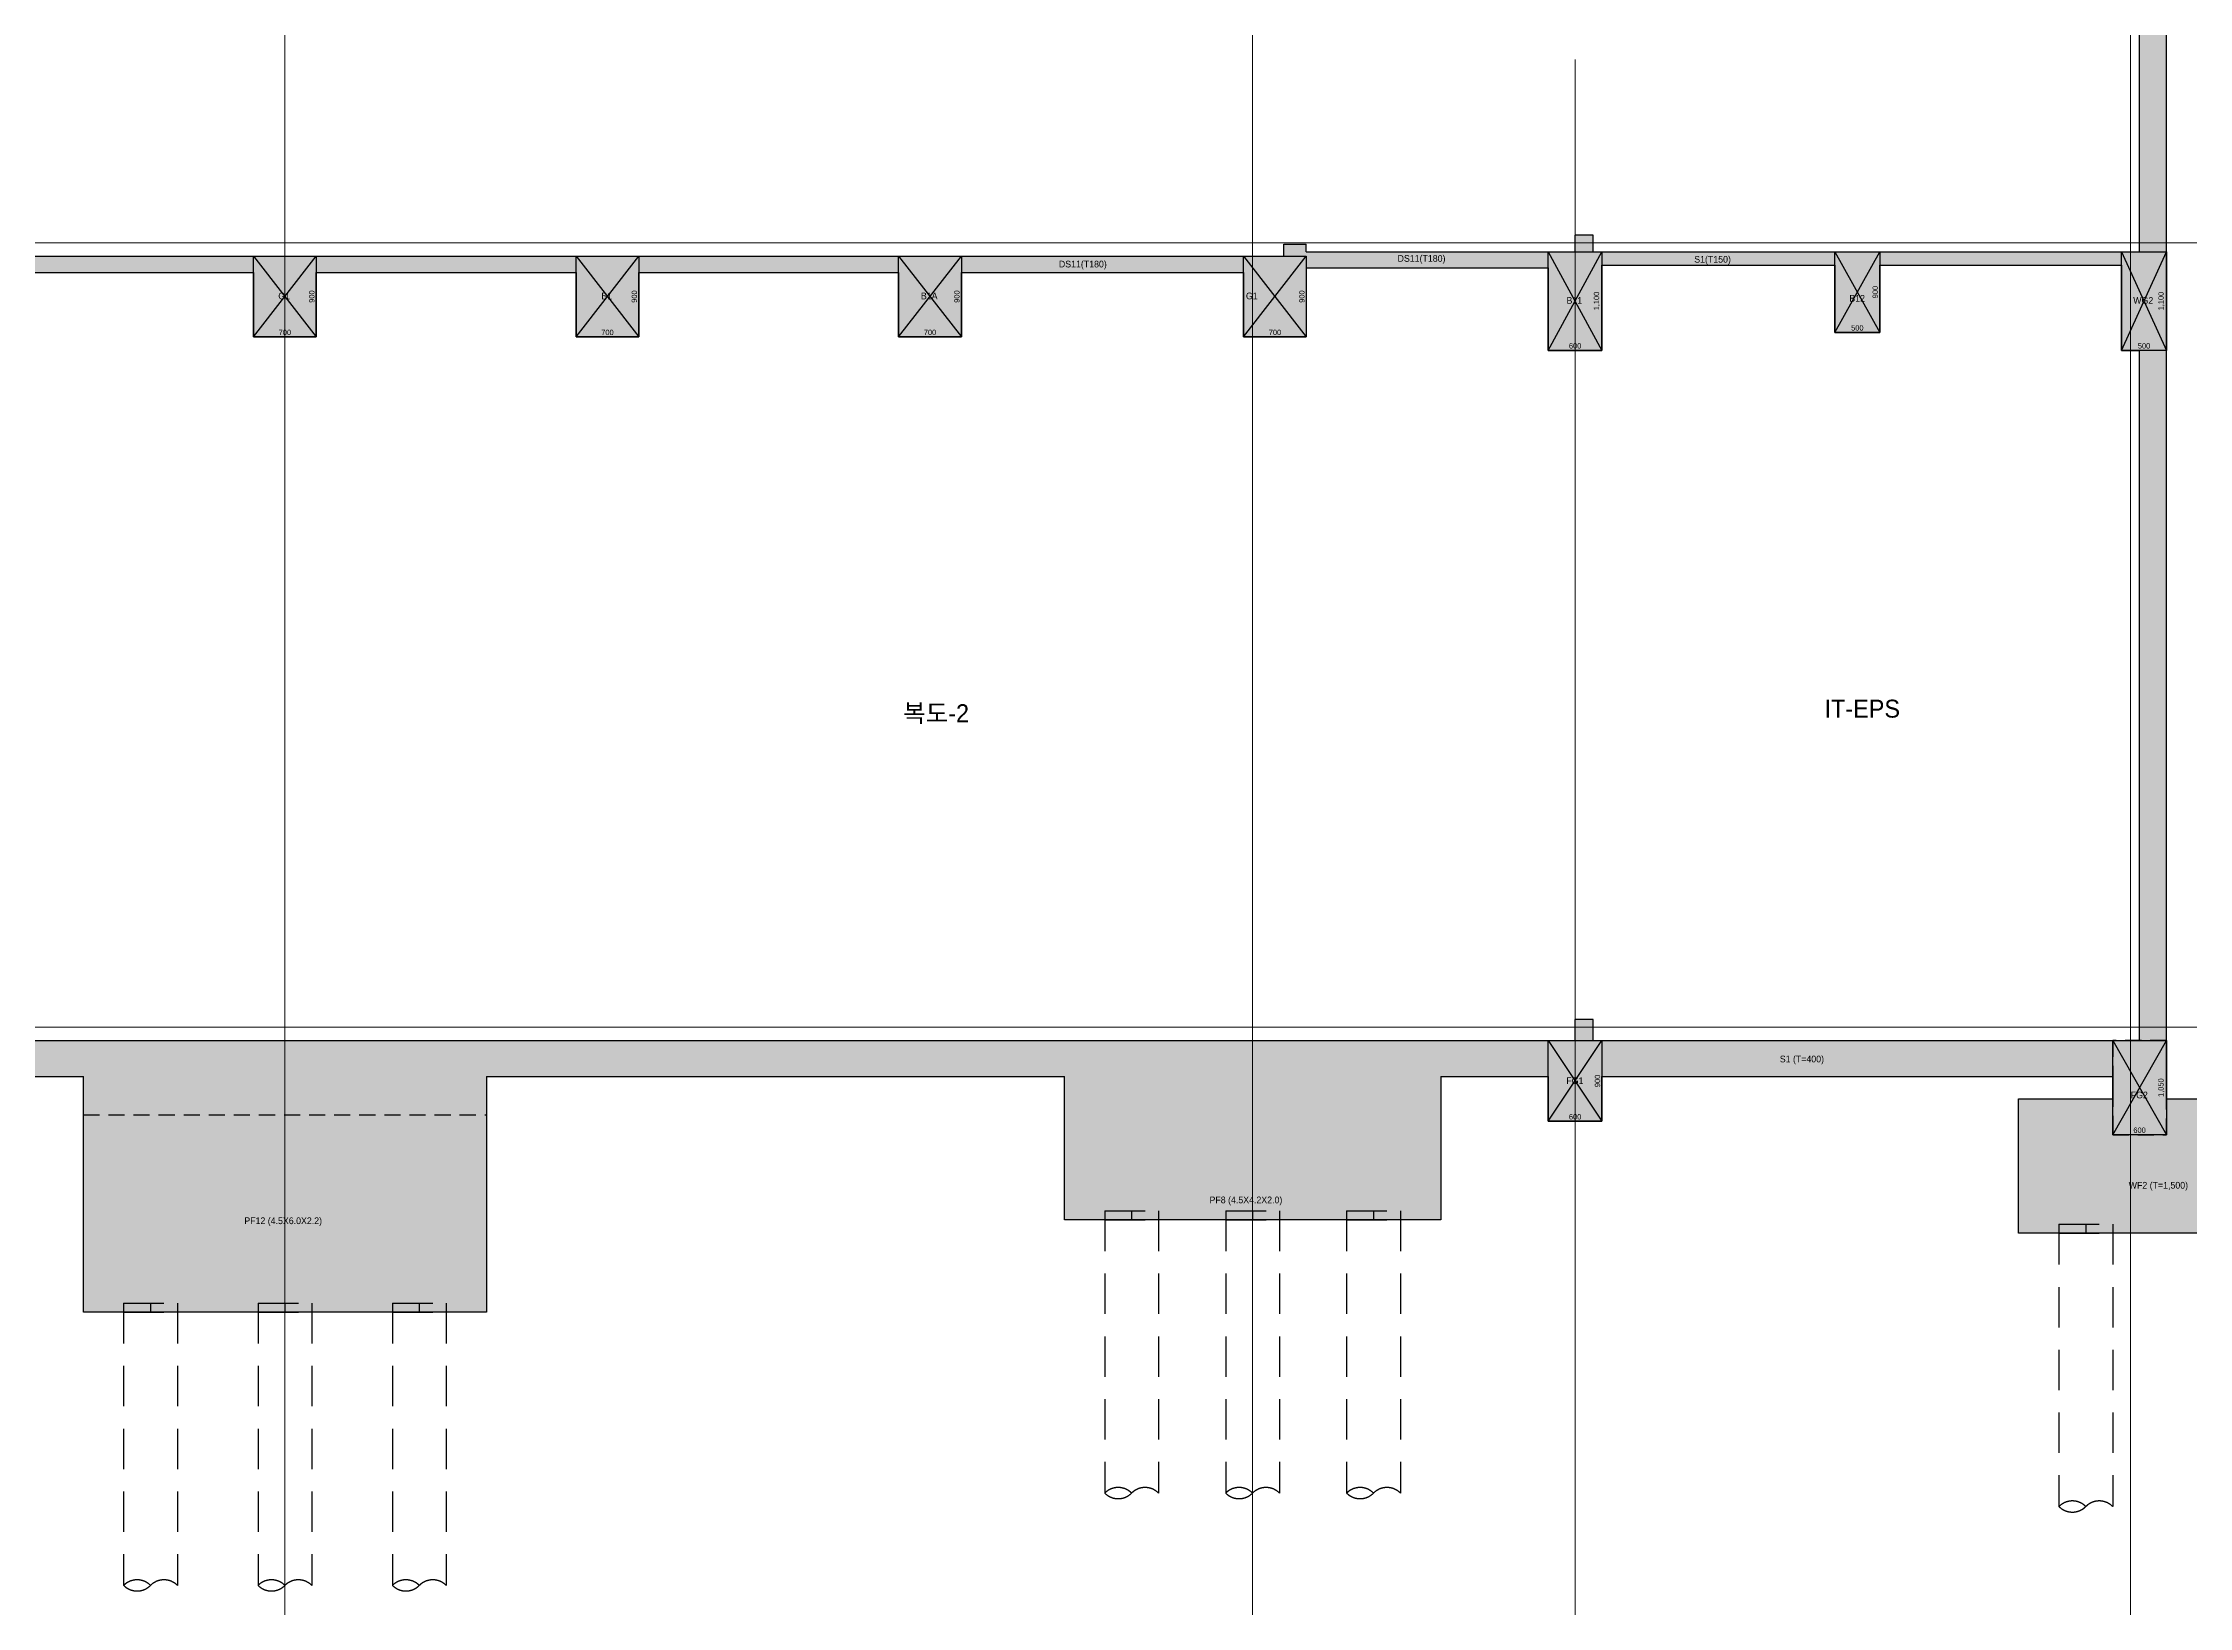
# Model space of a CAD drawing. Header units: millimetres. Extents: x 0 to 841000, y -242618 to -87908.
# Drawn here: x 346760 to 370713, y -207949 to -190500 of the extents above; entities that cross this region are included whole.
import ezdxf
from ezdxf.enums import TextEntityAlignment as Align

# ---------------------------------------------------------------- set-up
doc = ezdxf.new("R2010")
doc.units = ezdxf.units.MM
doc.header["$LTSCALE"] = 250
doc.linetypes.add('HID', pattern=[2.8, 1.8, -1])
doc.linetypes.add('HIDDEN', pattern=[9.525, 6.35, -3.175])
doc.layers.get('Defpoints').update_dxf_attribs({"color": 151})
for name, color, linetype in [('A-CON', 2, 'Continuous'), ('A-CON-HID', 4, 'HID'), ('구조SOLID', 253, 'Continuous'), ('기초', 5, 'HIDDEN')]:
    doc.layers.add(name, color=color, linetype=linetype)
for name, color, linetype, plot in [('AS-HIDLINE', 205, 'Continuous', False), ('NO-TEXT', 150, 'Continuous', False), ('NOPLOT', 191, 'Continuous', False)]:
    doc.layers.add(name, color=color, linetype=linetype, plot=plot)
doc.layers.add('CEN', color=1, linetype='Continuous', lineweight=9)
doc.styles.add('Gdim', font='Dotum.ttf')
doc.dimstyles.new('G-Xdim', dxfattribs={"dimscale": 30, "dimtxt": 2, "dimasz": 1, "dimexe": 1.2, "dimexo": 1.2, "dimgap": 0, "dimtad": 1, "dimdec": 1, "dimdsep": 46, "dimlunit": 6, "dimtxsty": 'Gdim', "dimcen": 1, "dimse1": 1, "dimse2": 1, "dimsd1": 1, "dimsd2": 1, "dimclrd": 1, "dimclre": 1, "dimclrt": 256, "dimadec": 0, "dimazin": 0, "dimtfac": 1, "dimtdec": 1, "dimtix": 1, "dimtmove": 2, "dimatfit": 1, "dimfxl": 2, "dimtolj": 1, "dimlwd": -1, "dimlwe": -1, "dimarcsym": 0})

# ---------------------------------------------------------------- blocks, each defined once
blk = doc.blocks.new('*D629')
at = {"layer": 'Defpoints', "color": 0, "linetype": 'Continuous', "transparency": 16777216}
for p in [(-300, -1100), (300, -1080), (300, -1100)]:
    blk.add_point(p, dxfattribs=at)
at = {"layer": 'AS-HIDLINE', "linetype": 'Continuous', "transparency": 16777216, "insert": (0, -1050), "char_height": 60, "attachment_point": 5, "style": 'Gdim'}
blk.add_mtext('\\A1;600', dxfattribs=at)
blk = doc.blocks.new('*D630')
at = {"layer": 'Defpoints', "color": 0, "linetype": 'Continuous', "transparency": 16777216}
for p in [(300, 0), (280, 0), (300, -1100)]:
    blk.add_point(p, dxfattribs=at)
at = {"layer": 'AS-HIDLINE', "linetype": 'Continuous', "transparency": 16777216, "insert": (244, -550), "char_height": 60, "attachment_point": 5, "rotation": 90, "style": 'Gdim'}
blk.add_mtext('\\A1;1,100', dxfattribs=at)
blk = doc.blocks.new('*D613')
at = {"layer": 'Defpoints', "color": 0, "linetype": 'Continuous', "transparency": 16777216}
for p in [(-400, -900), (300, -880), (300, -900)]:
    blk.add_point(p, dxfattribs=at)
at = {"layer": 'AS-HIDLINE', "linetype": 'Continuous', "transparency": 16777216, "insert": (-50, -850), "char_height": 60, "attachment_point": 5, "style": 'Gdim'}
blk.add_mtext('\\A1;700', dxfattribs=at)
blk = doc.blocks.new('*D614')
at = {"layer": 'Defpoints', "color": 0, "linetype": 'Continuous', "transparency": 16777216}
for p in [(300, 0), (280, 0), (300, -900)]:
    blk.add_point(p, dxfattribs=at)
at = {"layer": 'AS-HIDLINE', "linetype": 'Continuous', "transparency": 16777216, "insert": (250, -450), "char_height": 60, "attachment_point": 5, "rotation": 90, "style": 'Gdim'}
blk.add_mtext('\\A1;900', dxfattribs=at)
blk = doc.blocks.new('*D399')
at = {"layer": 'Defpoints', "color": 0, "linetype": 'Continuous', "transparency": 16777216}
for p in [(-200, -1100), (300, -1080), (300, -1100)]:
    blk.add_point(p, dxfattribs=at)
at = {"layer": 'AS-HIDLINE', "linetype": 'Continuous', "transparency": 16777216, "insert": (50, -1050), "char_height": 60, "attachment_point": 5, "style": 'Gdim'}
blk.add_mtext('\\A1;500', dxfattribs=at)
blk = doc.blocks.new('*D400')
at = {"layer": 'Defpoints', "color": 0, "linetype": 'Continuous', "transparency": 16777216}
for p in [(300, 0), (280, 0), (300, -1100)]:
    blk.add_point(p, dxfattribs=at)
at = {"layer": 'AS-HIDLINE', "linetype": 'Continuous', "transparency": 16777216, "insert": (244, -550), "char_height": 60, "attachment_point": 5, "rotation": 90, "style": 'Gdim'}
blk.add_mtext('\\A1;1,100', dxfattribs=at)
blk = doc.blocks.new('*D329')
at = {"layer": 'Defpoints', "color": 0, "linetype": 'Continuous', "transparency": 16777216}
for p in [(-600, -900), (0, -880), (0, -900)]:
    blk.add_point(p, dxfattribs=at)
at = {"layer": 'AS-HIDLINE', "linetype": 'Continuous', "transparency": 16777216, "insert": (-300, -850), "char_height": 60, "attachment_point": 5, "style": 'Gdim'}
blk.add_mtext('\\A1;600', dxfattribs=at)
blk = doc.blocks.new('*D330')
at = {"layer": 'Defpoints', "color": 0, "linetype": 'Continuous', "transparency": 16777216}
for p in [(0, 0), (-20, 0), (0, -900)]:
    blk.add_point(p, dxfattribs=at)
at = {"layer": 'AS-HIDLINE', "linetype": 'Continuous', "transparency": 16777216, "insert": (-50, -450), "char_height": 60, "attachment_point": 5, "rotation": 90, "style": 'Gdim'}
blk.add_mtext('\\A1;900', dxfattribs=at)
blk = doc.blocks.new('*D609')
at = {"layer": 'Defpoints', "color": 0, "linetype": 'Continuous', "transparency": 16777216}
for p in [(-600, -1050), (0, -1030), (0, -1050)]:
    blk.add_point(p, dxfattribs=at)
at = {"layer": 'AS-HIDLINE', "linetype": 'Continuous', "transparency": 16777216, "insert": (-300, -1000), "char_height": 60, "attachment_point": 5, "style": 'Gdim'}
blk.add_mtext('\\A1;600', dxfattribs=at)
blk = doc.blocks.new('*D610')
at = {"layer": 'Defpoints', "color": 0, "linetype": 'Continuous', "transparency": 16777216}
for p in [(0, 0), (-20, 0), (0, -1050)]:
    blk.add_point(p, dxfattribs=at)
at = {"layer": 'AS-HIDLINE', "linetype": 'Continuous', "transparency": 16777216, "insert": (-56, -525), "char_height": 60, "attachment_point": 5, "rotation": 90, "style": 'Gdim'}
blk.add_mtext('\\A1;1,050', dxfattribs=at)
blk = doc.blocks.new('*D617')
at = {"layer": 'Defpoints', "color": 0, "linetype": 'Continuous', "transparency": 16777216}
for p in [(-400, -900), (300, -880), (300, -900)]:
    blk.add_point(p, dxfattribs=at)
at = {"layer": 'AS-HIDLINE', "linetype": 'Continuous', "transparency": 16777216, "insert": (-50, -850), "char_height": 60, "attachment_point": 5, "style": 'Gdim'}
blk.add_mtext('\\A1;700', dxfattribs=at)
blk = doc.blocks.new('*D618')
at = {"layer": 'Defpoints', "color": 0, "linetype": 'Continuous', "transparency": 16777216}
for p in [(300, 0), (280, 0), (300, -900)]:
    blk.add_point(p, dxfattribs=at)
at = {"layer": 'AS-HIDLINE', "linetype": 'Continuous', "transparency": 16777216, "insert": (250, -450), "char_height": 60, "attachment_point": 5, "rotation": 90, "style": 'Gdim'}
blk.add_mtext('\\A1;900', dxfattribs=at)
blk = doc.blocks.new('*D565')
at = {"layer": 'Defpoints', "color": 0, "linetype": 'Continuous', "transparency": 16777216}
for p in [(-400, -900), (300, -880), (300, -900)]:
    blk.add_point(p, dxfattribs=at)
at = {"layer": 'AS-HIDLINE', "linetype": 'Continuous', "transparency": 16777216, "insert": (-50, -850), "char_height": 60, "attachment_point": 5, "style": 'Gdim'}
blk.add_mtext('\\A1;700', dxfattribs=at)
blk = doc.blocks.new('*D566')
at = {"layer": 'Defpoints', "color": 0, "linetype": 'Continuous', "transparency": 16777216}
for p in [(300, 0), (280, 0), (300, -900)]:
    blk.add_point(p, dxfattribs=at)
at = {"layer": 'AS-HIDLINE', "linetype": 'Continuous', "transparency": 16777216, "insert": (250, -450), "char_height": 60, "attachment_point": 5, "rotation": 90, "style": 'Gdim'}
blk.add_mtext('\\A1;900', dxfattribs=at)
blk = doc.blocks.new('*D567')
at = {"layer": 'Defpoints', "color": 0, "linetype": 'Continuous', "transparency": 16777216}
for p in [(-400, -900), (300, -880), (300, -900)]:
    blk.add_point(p, dxfattribs=at)
at = {"layer": 'AS-HIDLINE', "linetype": 'Continuous', "transparency": 16777216, "insert": (-50, -850), "char_height": 60, "attachment_point": 5, "style": 'Gdim'}
blk.add_mtext('\\A1;700', dxfattribs=at)
blk = doc.blocks.new('*D568')
at = {"layer": 'Defpoints', "color": 0, "linetype": 'Continuous', "transparency": 16777216}
for p in [(300, 0), (280, 0), (300, -900)]:
    blk.add_point(p, dxfattribs=at)
at = {"layer": 'AS-HIDLINE', "linetype": 'Continuous', "transparency": 16777216, "insert": (250, -450), "char_height": 60, "attachment_point": 5, "rotation": 90, "style": 'Gdim'}
blk.add_mtext('\\A1;900', dxfattribs=at)
blk = doc.blocks.new('파일')
at = {"layer": 'NOPLOT', "linetype": 'HID'}
blk.add_line((71, 790, 0), (671, 790, 0), dxfattribs=at)
at = {"layer": 'NOPLOT'}
blk.add_line((371, 890, 0), (371, 790, 0), dxfattribs=at)
at = {"layer": '기초', "linetype": 'HID'}
for p, q in [((71, 890, 0), (671, 890, 0)), ((71, 890, 0), (71, -2258, 0)), ((671, 890, 0), (671, -2258, 0))]:
    blk.add_line(p, q, dxfattribs=at)
for centre, start, end in [((221, -2408, 0), 45, 135), ((221, -2108, 0), 225, 315), ((521, -2408, 0), 45, 135)]:
    blk.add_arc(centre, 212, start, end, dxfattribs=at)
blk = doc.blocks.new('*D305')
at = {"layer": 'Defpoints', "color": 0, "linetype": 'Continuous', "transparency": 16777216}
for p in [(-250, -900), (250, -880), (250, -900)]:
    blk.add_point(p, dxfattribs=at)
at = {"layer": 'AS-HIDLINE', "linetype": 'Continuous', "transparency": 16777216, "insert": (0, -850), "char_height": 60, "attachment_point": 5, "style": 'Gdim'}
blk.add_mtext('\\A1;500', dxfattribs=at)
blk = doc.blocks.new('*D306')
at = {"layer": 'Defpoints', "color": 0, "linetype": 'Continuous', "transparency": 16777216}
for p in [(250, 0), (230, 0), (250, -900)]:
    blk.add_point(p, dxfattribs=at)
at = {"layer": 'AS-HIDLINE', "linetype": 'Continuous', "transparency": 16777216, "insert": (200, -450), "char_height": 60, "attachment_point": 5, "rotation": 90, "style": 'Gdim'}
blk.add_mtext('\\A1;900', dxfattribs=at)
blk = doc.blocks.new('*U262')
at = {"layer": 'AS-HIDLINE', "linetype": 'Continuous'}
for p, q in [((-300, -1100), (300, 0)), ((-300, 0), (300, -1100))]:
    blk.add_line(p, q, dxfattribs=at)
blk.add_lwpolyline([(-300, -1100), (-300, 0), (300, 0), (300, -1100)], close=True, dxfattribs=at)
dim = blk.add_linear_dim(base=(280.13, 0), p1=(300, -1100), p2=(300, 0), angle=90, dimstyle='G-Xdim', override={"dimtxsty": 'Gdim'}, dxfattribs=at)
dim.commit()
dim.dimension.update_dxf_attribs({"geometry": '*D630', "text_midpoint": (244.31, -550)})
dim = blk.add_linear_dim(base=(300, -1080.06), p1=(-300, -1100), p2=(300, -1100), dimstyle='G-Xdim', override={"dimtxsty": 'Gdim'}, dxfattribs=at)
dim.commit()
dim.dimension.update_dxf_attribs({"geometry": '*D629', "text_midpoint": (0, -1050.02)})
blk = doc.blocks.new('*U254')
at = {"layer": 'AS-HIDLINE', "linetype": 'Continuous'}
for p, q in [((-400, -900), (300, 0)), ((-400, 0), (300, -900))]:
    blk.add_line(p, q, dxfattribs=at)
blk.add_lwpolyline([(-400, -900), (-400, 0), (300, 0), (300, -900)], close=True, dxfattribs=at)
dim = blk.add_linear_dim(base=(280.13, 0), p1=(300, -900), p2=(300, 0), angle=90, dimstyle='G-Xdim', override={"dimtxsty": 'Gdim'}, dxfattribs=at)
dim.commit()
dim.dimension.update_dxf_attribs({"geometry": '*D614', "text_midpoint": (250.09, -450)})
dim = blk.add_linear_dim(base=(300, -880.06), p1=(-400, -900), p2=(300, -900), dimstyle='G-Xdim', override={"dimtxsty": 'Gdim'}, dxfattribs=at)
dim.commit()
dim.dimension.update_dxf_attribs({"geometry": '*D613', "text_midpoint": (-50, -850.02)})
blk = doc.blocks.new('*U147')
at = {"layer": 'AS-HIDLINE', "linetype": 'Continuous'}
for p, q in [((-200, -1100), (300, 0)), ((-200, 0), (300, -1100))]:
    blk.add_line(p, q, dxfattribs=at)
blk.add_lwpolyline([(-200, -1100), (-200, 0), (300, 0), (300, -1100)], close=True, dxfattribs=at)
dim = blk.add_linear_dim(base=(280.13, 0), p1=(300, -1100), p2=(300, 0), angle=90, dimstyle='G-Xdim', override={"dimtxsty": 'Gdim'}, dxfattribs=at)
dim.commit()
dim.dimension.update_dxf_attribs({"geometry": '*D400', "text_midpoint": (244.31, -550)})
dim = blk.add_linear_dim(base=(300, -1080.06), p1=(-200, -1100), p2=(300, -1100), dimstyle='G-Xdim', override={"dimtxsty": 'Gdim'}, dxfattribs=at)
dim.commit()
dim.dimension.update_dxf_attribs({"geometry": '*D399', "text_midpoint": (50, -1050.02)})
blk = doc.blocks.new('*U107')
at = {"layer": 'AS-HIDLINE', "linetype": 'Continuous'}
for p, q in [((-600, -900), (0, 0)), ((-600, 0), (0, -900))]:
    blk.add_line(p, q, dxfattribs=at)
blk.add_lwpolyline([(-600, -900), (-600, 0), (0, 0), (0, -900)], close=True, dxfattribs=at)
dim = blk.add_linear_dim(base=(-19.87, 0), p1=(0, -900), p2=(0, 0), angle=90, dimstyle='G-Xdim', override={"dimtxsty": 'Gdim'}, dxfattribs=at)
dim.commit()
dim.dimension.update_dxf_attribs({"geometry": '*D330', "text_midpoint": (-49.91, -450)})
dim = blk.add_linear_dim(base=(0, -880.06), p1=(-600, -900), p2=(0, -900), dimstyle='G-Xdim', override={"dimtxsty": 'Gdim'}, dxfattribs=at)
dim.commit()
dim.dimension.update_dxf_attribs({"geometry": '*D329', "text_midpoint": (-300, -850.02)})
blk = doc.blocks.new('*U252')
at = {"layer": 'AS-HIDLINE', "linetype": 'Continuous'}
for p, q in [((-600, -1050), (0, 0)), ((-600, 0), (0, -1050))]:
    blk.add_line(p, q, dxfattribs=at)
blk.add_lwpolyline([(-600, -1050), (-600, 0), (0, 0), (0, -1050)], close=True, dxfattribs=at)
dim = blk.add_linear_dim(base=(-19.87, 0), p1=(0, -1050), p2=(0, 0), angle=90, dimstyle='G-Xdim', override={"dimtxsty": 'Gdim'}, dxfattribs=at)
dim.commit()
dim.dimension.update_dxf_attribs({"geometry": '*D610', "text_midpoint": (-55.69, -525)})
dim = blk.add_linear_dim(base=(0, -1030.06), p1=(-600, -1050), p2=(0, -1050), dimstyle='G-Xdim', override={"dimtxsty": 'Gdim'}, dxfattribs=at)
dim.commit()
dim.dimension.update_dxf_attribs({"geometry": '*D609', "text_midpoint": (-300, -1000.02)})
blk = doc.blocks.new('*U256')
at = {"layer": 'AS-HIDLINE', "linetype": 'Continuous'}
for p, q in [((-400, -900), (300, 0)), ((-400, 0), (300, -900))]:
    blk.add_line(p, q, dxfattribs=at)
blk.add_lwpolyline([(-400, -900), (-400, 0), (300, 0), (300, -900)], close=True, dxfattribs=at)
dim = blk.add_linear_dim(base=(280.13, 0), p1=(300, -900), p2=(300, 0), angle=90, dimstyle='G-Xdim', override={"dimtxsty": 'Gdim'}, dxfattribs=at)
dim.commit()
dim.dimension.update_dxf_attribs({"geometry": '*D618', "text_midpoint": (250.09, -450)})
dim = blk.add_linear_dim(base=(300, -880.06), p1=(-400, -900), p2=(300, -900), dimstyle='G-Xdim', override={"dimtxsty": 'Gdim'}, dxfattribs=at)
dim.commit()
dim.dimension.update_dxf_attribs({"geometry": '*D617', "text_midpoint": (-50, -850.02)})
blk = doc.blocks.new('*U230')
at = {"layer": 'AS-HIDLINE', "linetype": 'Continuous'}
for p, q in [((-400, -900), (300, 0)), ((-400, 0), (300, -900))]:
    blk.add_line(p, q, dxfattribs=at)
blk.add_lwpolyline([(-400, -900), (-400, 0), (300, 0), (300, -900)], close=True, dxfattribs=at)
dim = blk.add_linear_dim(base=(280.13, 0), p1=(300, -900), p2=(300, 0), angle=90, dimstyle='G-Xdim', override={"dimtxsty": 'Gdim'}, dxfattribs=at)
dim.commit()
dim.dimension.update_dxf_attribs({"geometry": '*D566', "text_midpoint": (250.09, -450)})
dim = blk.add_linear_dim(base=(300, -880.06), p1=(-400, -900), p2=(300, -900), dimstyle='G-Xdim', override={"dimtxsty": 'Gdim'}, dxfattribs=at)
dim.commit()
dim.dimension.update_dxf_attribs({"geometry": '*D565', "text_midpoint": (-50, -850.02)})
blk = doc.blocks.new('*U231')
at = {"layer": 'AS-HIDLINE', "linetype": 'Continuous'}
for p, q in [((-400, -900), (300, 0)), ((-400, 0), (300, -900))]:
    blk.add_line(p, q, dxfattribs=at)
blk.add_lwpolyline([(-400, -900), (-400, 0), (300, 0), (300, -900)], close=True, dxfattribs=at)
dim = blk.add_linear_dim(base=(280.13, 0), p1=(300, -900), p2=(300, 0), angle=90, dimstyle='G-Xdim', override={"dimtxsty": 'Gdim'}, dxfattribs=at)
dim.commit()
dim.dimension.update_dxf_attribs({"geometry": '*D568', "text_midpoint": (250.09, -450)})
dim = blk.add_linear_dim(base=(300, -880.06), p1=(-400, -900), p2=(300, -900), dimstyle='G-Xdim', override={"dimtxsty": 'Gdim'}, dxfattribs=at)
dim.commit()
dim.dimension.update_dxf_attribs({"geometry": '*D567', "text_midpoint": (-50, -850.02)})
blk = doc.blocks.new('*U91')
at = {"layer": 'AS-HIDLINE', "linetype": 'Continuous'}
for p, q in [((-250, -900), (250, 0)), ((-250, 0), (250, -900))]:
    blk.add_line(p, q, dxfattribs=at)
blk.add_lwpolyline([(-250, -900), (-250, 0), (250, 0), (250, -900)], close=True, dxfattribs=at)
dim = blk.add_linear_dim(base=(230.13, 0), p1=(250, -900), p2=(250, 0), angle=90, dimstyle='G-Xdim', override={"dimtxsty": 'Gdim'}, dxfattribs=at)
dim.commit()
dim.dimension.update_dxf_attribs({"geometry": '*D306', "text_midpoint": (200.09, -450)})
dim = blk.add_linear_dim(base=(250, -880.06), p1=(-250, -900), p2=(250, -900), dimstyle='G-Xdim', override={"dimtxsty": 'Gdim'}, dxfattribs=at)
dim.commit()
dim.dimension.update_dxf_attribs({"geometry": '*D305', "text_midpoint": (0, -850.02)})

msp = doc.modelspace()

# ---------------------------------------------------------------- hatches: boundary and pattern name
at = {"layer": '구조SOLID'}
h = msp.add_hatch(color=256, dxfattribs=at)
h.dxf.hatch_style = 1
h.paths.add_polyline_path([(370260.662, -155379.484), (370060.662, -155379.484), (370060.662, -155259.484), (370260.662, -155229.484), (370260.662, -154479.481), (370460.662, -154479.481), (370460.662, -202279.481), (371810.661, -202279.481), (371810.661, -203779.481), (368810.661, -203779.481), (368810.661, -202279.481), (369860.662, -202279.481), (369860.662, -202029.481), (364160.662, -202029.481), (364160.662, -202529.481), (363560.662, -202529.481), (363560.662, -202029.481), (362360.662, -202029.481), (362360.662, -203629.481), (358160.662, -203629.481), (358160.662, -202029.481), (351710.662, -202029.481), (351710.662, -204659.481), (347210.662, -204659.481), (347210.662, -202029.481), (340910.662, -202029.481), (340910.662, -204659.481), (336410.662, -204659.481), (336410.662, -202029.481), (330110.662, -202029.481), (330110.662, -204659.481), (325610.662, -204659.481), (325610.662, -202029.481), (319310.662, -202029.481), (319310.662, -203829.481), (314810.662, -203829.481), (314810.662, -202029.481), (308510.662, -202029.481), (308510.662, -203829.481), (304010.662, -203829.481), (304010.662, -202029.481), (297560.662, -202029.481), (297560.662, -203629.481), (293360.662, -203629.481), (293360.662, -203129.481), (286910.662, -203129.481), (286910.662, -204029.481), (283910.662, -204029.481), (283910.662, -202529.481), (285260.662, -202529.481), (285260.662, -154479.481), (285460.662, -154479.481), (285460.662, -155529.484), (285660.662, -155559.484), (285660.662, -155679.484), (285460.662, -155679.484), (285460.662, -156279.481), (287960.662, -156279.481), (287960.662, -155679.484), (287660.662, -155679.484), (287660.662, -155559.484), (287960.662, -155514.484), (287960.662, -152929.481), (288260.662, -152929.481), (288260.662, -153479.481), (288460.662, -153479.481), (288460.662, -153629.481), (288260.662, -153629.481), (288260.662, -192829.481), (291560.662, -192829.481), (291560.662, -192644.481), (291860.662, -192644.481), (291860.662, -192829.481), (294860.662, -192829.481), (294860.662, -192744.481), (295110.662, -192744.481), (295110.662, -192879.481), (360610.662, -192879.481), (360610.662, -192744.481), (360860.662, -192744.481), (360860.662, -192829.481), (363860.662, -192829.481), (363860.662, -192644.481), (364060.662, -192644.481), (364060.662, -192829.481), (370160.662, -192829.481), (370160.662, -184929.481), (369960.662, -184929.481), (369960.662, -183979.481), (367210.662, -183979.481), (367210.662, -184429.481), (366810.662, -184429.481), (366810.662, -183979.481), (364160.662, -183979.481), (364160.662, -185129.481), (363560.662, -185129.481), (363560.662, -184009.481), (360860.662, -184009.481), (360860.662, -185129.481), (360860.662, -190314.481), (360610.662, -190314.481), (360610.662, -185129.481), (360160.662, -185129.481), (360160.662, -184009.481), (357010.662, -184009.481), (357010.662, -184729.481), (356310.662, -184729.481), (356310.662, -184009.481), (353410.662, -184009.481), (353410.662, -184729.481), (352710.662, -184729.481), (352710.662, -184009.481), (349810.662, -184009.481), (349810.662, -184729.481), (349110.662, -184729.481), (349110.662, -184009.481), (346210.662, -184009.481), (346210.662, -184729.481), (345510.662, -184729.481), (345510.662, -184009.481), (342610.662, -184009.481), (342610.662, -184729.481), (341910.662, -184729.481), (341910.662, -184009.481), (339010.662, -184009.481), (339010.662, -184729.481), (338310.662, -184729.481), (338310.662, -184009.481), (335410.662, -184009.481), (335410.662, -184729.481), (334710.662, -184729.481), (334710.662, -184009.481), (331810.662, -184009.481), (331810.662, -184729.481), (331110.662, -184729.481), (331110.662, -184009.481), (328210.662, -184009.481), (328210.662, -184729.481), (327510.662, -184729.481), (327510.662, -184009.481), (324610.662, -184009.481), (324610.662, -184729.481), (323910.662, -184729.481), (323910.662, -184009.481), (321010.662, -184009.481), (321010.662, -184729.481), (320310.662, -184729.481), (320310.662, -184009.481), (317410.662, -184009.481), (317410.662, -184729.481), (316710.662, -184729.481), (316710.662, -184009.481), (313810.662, -184009.481), (313810.662, -184729.481), (313110.662, -184729.481), (313110.662, -184009.481), (310210.662, -184009.481), (310210.662, -184729.481), (309510.662, -184729.481), (309510.662, -184009.481), (306610.662, -184009.481), (306610.662, -184729.481), (305910.662, -184729.481), (305910.662, -184009.481), (303010.662, -184009.481), (303010.662, -184729.481), (302310.662, -184729.481), (302310.662, -184009.481), (299410.662, -184009.481), (299410.662, -184729.481), (298710.662, -184729.481), (298710.662, -184009.481), (295560.662, -184009.481), (295560.662, -185129.481), (295110.662, -185129.481), (295110.662, -190314.481), (294860.662, -190314.481), (294860.662, -184009.481), (292160.662, -184009.481), (292160.662, -185129.481), (291860.662, -185129.481), (291860.662, -190514.481), (291560.662, -190514.481), (291560.662, -183644.481), (291860.662, -183644.481), (291860.662, -183829.481), (294860.662, -183829.481), (294860.662, -183744.481), (295060.662, -183744.481), (295060.662, -183829.481), (360660.662, -183829.481), (360660.662, -183744.481), (360860.662, -183744.481), (360860.662, -183829.481), (363860.662, -183829.481), (363860.662, -183644.481), (364060.662, -183644.481), (364060.662, -183829.481), (370160.662, -183829.481), (370160.662, -177429.481), (369960.662, -177429.481), (369960.662, -176479.481), (367210.662, -176479.481), (367210.662, -176929.481), (366810.662, -176929.481), (366810.662, -176479.481), (364160.662, -176479.481), (364160.662, -177429.481), (363560.662, -177429.481), (363560.662, -176509.481), (360610.662, -176509.481), (360610.662, -177429.481), (359910.662, -177429.481), (359910.662, -176509.481), (357010.662, -176509.481), (357010.662, -177429.481), (356310.662, -177429.481), (356310.662, -176509.481), (353410.662, -176509.481), (353410.662, -177429.481), (352710.662, -177429.481), (352710.662, -176509.481), (349810.662, -176509.481), (349810.662, -177429.481), (349110.662, -177429.481), (349110.662, -176509.481), (346210.662, -176509.481), (346210.662, -177429.481), (345510.662, -177429.481), (345510.662, -176509.481), (342610.662, -176509.481), (342610.662, -177429.481), (341910.662, -177429.481), (341910.662, -176509.481), (339010.662, -176509.481), (339010.662, -177429.481), (338310.662, -177429.481), (338310.662, -176509.481), (335410.662, -176509.481), (335410.662, -177429.481), (334710.662, -177429.481), (334710.662, -176509.481), (331810.662, -176509.481), (331810.662, -177429.481), (331110.662, -177429.481), (331110.662, -176509.481), (328210.662, -176509.481), (328210.662, -177429.481), (327510.662, -177429.481), (327510.662, -176509.481), (324610.662, -176509.481), (324610.662, -177429.481), (323910.662, -177429.481), (323910.662, -176509.481), (321010.662, -176509.481), (321010.662, -177429.481), (320310.662, -177429.481), (320310.662, -176509.481), (317410.662, -176509.481), (317410.662, -177429.481), (316710.662, -177429.481), (316710.662, -176509.481), (313810.662, -176509.481), (313810.662, -177429.481), (313110.662, -177429.481), (313110.662, -176509.481), (310210.662, -176509.481), (310210.662, -177429.481), (309510.662, -177429.481), (309510.662, -176509.481), (306610.662, -176509.481), (306610.662, -177429.481), (305910.662, -177429.481), (305910.662, -176509.481), (303010.662, -176509.481), (303010.662, -177429.481), (302310.662, -177429.481), (302310.662, -176509.481), (299410.662, -176509.481), (299410.662, -177429.481), (298710.662, -177429.481), (298710.662, -176509.481), (295810.662, -176509.481), (295810.662, -177429.481), (295110.662, -177429.481), (295110.662, -176509.481), (292160.662, -176509.481), (292160.662, -177429.481), (291860.662, -177429.481), (291860.662, -181514.481), (291560.662, -181514.481), (291560.662, -176144.481), (291860.662, -176144.481), (291860.662, -176329.481), (294860.662, -176329.481), (294860.662, -176244.481), (295060.662, -176244.481), (295060.662, -176329.481), (360660.662, -176329.481), (360660.662, -176244.481), (360860.662, -176244.481), (360860.662, -176329.481), (363860.662, -176329.481), (363860.662, -176144.481), (364060.662, -176144.481), (364060.662, -176329.481), (370160.662, -176329.481), (370160.662, -170429.481), (369960.662, -170429.481), (369960.662, -169479.481), (364160.662, -169479.481), (364160.662, -170429.481), (363560.662, -170429.481), (363560.662, -169509.481), (360610.662, -169509.481), (360610.662, -170429.481), (359910.662, -170429.481), (359910.662, -169509.481), (357010.662, -169509.481), (357010.662, -170429.481), (356310.662, -170429.481), (356310.662, -169509.481), (353410.662, -169509.481), (353410.662, -170429.481), (352710.662, -170429.481), (352710.662, -169509.481), (349810.662, -169509.481), (349810.662, -170429.481), (349110.662, -170429.481), (349110.662, -169509.481), (346210.662, -169509.481), (346210.662, -170429.481), (345510.662, -170429.481), (345510.662, -169509.481), (342610.662, -169509.481), (342610.662, -170429.481), (341910.662, -170429.481), (341910.662, -169509.481), (339010.662, -169509.481), (339010.662, -170429.481), (338310.662, -170429.481), (338310.662, -169509.481), (335410.662, -169509.481), (335410.662, -170429.481), (334710.662, -170429.481), (334710.662, -169509.481), (331810.662, -169509.481), (331810.662, -170429.481), (331110.662, -170429.481), (331110.662, -169509.481), (328210.662, -169509.481), (328210.662, -170429.481), (327510.662, -170429.481), (327510.662, -169509.481), (324610.662, -169509.481), (324610.662, -170429.481), (323910.662, -170429.481), (323910.662, -169509.481), (321010.662, -169509.481), (321010.662, -170429.481), (320310.662, -170429.481), (320310.662, -169509.481), (317410.662, -169509.481), (317410.662, -170429.481), (316710.662, -170429.481), (316710.662, -169509.481), (313810.662, -169509.481), (313810.662, -170429.481), (313110.662, -170429.481), (313110.662, -169509.481), (310210.662, -169509.481), (310210.662, -170429.481), (309510.662, -170429.481), (309510.662, -169509.481), (306610.662, -169509.481), (306610.662, -170429.481), (305910.662, -170429.481), (305910.662, -169509.481), (303010.662, -169509.481), (303010.662, -170429.481), (302310.662, -170429.481), (302310.662, -169509.481), (299410.662, -169509.481), (299410.662, -170429.481), (298710.662, -170429.481), (298710.662, -169509.481), (295810.662, -169509.481), (295810.662, -170429.481), (295110.662, -170429.481), (295110.662, -169509.481), (292160.662, -169509.481), (292160.662, -170429.481), (291860.662, -170429.481), (291860.662, -174014.481), (291560.662, -174014.481), (291560.662, -169144.481), (291860.662, -169144.481), (291860.662, -169329.481), (294860.662, -169329.481), (294860.662, -169244.481), (295060.662, -169244.481), (295060.662, -169329.481), (360660.662, -169329.481), (360660.662, -169244.481), (360860.662, -169244.481), (360860.662, -169329.481), (363860.662, -169329.481), (363860.662, -169144.481), (364060.662, -169144.481), (364060.662, -169329.481), (370160.662, -169329.481), (370160.662, -162429.481), (369960.662, -162429.481), (369960.662, -161479.481), (367210.662, -161479.481), (367210.662, -161929.481), (366810.662, -161929.481), (366810.662, -161479.481), (364060.662, -161479.481), (364060.662, -162629.481), (363460.662, -162629.481), (363460.662, -161709.481), (360660.662, -161709.481), (360660.662, -162629.481), (359860.662, -162629.481), (359860.662, -161709.481), (357060.662, -161709.481), (357060.662, -162629.481), (356260.662, -162629.481), (356260.662, -161709.481), (353460.662, -161709.481), (353460.662, -162629.481), (352660.662, -162629.481), (352660.662, -161709.481), (349860.662, -161709.481), (349860.662, -162629.481), (349060.662, -162629.481), (349060.662, -161709.481), (346260.662, -161709.481), (346260.662, -162629.481), (345460.662, -162629.481), (345460.662, -161709.481), (342660.662, -161709.481), (342660.662, -162629.481), (341860.662, -162629.481), (341860.662, -161709.481), (339060.662, -161709.481), (339060.662, -162629.481), (338260.662, -162629.481), (338260.662, -161709.481), (335460.662, -161709.481), (335460.662, -162629.481), (334660.662, -162629.481), (334660.662, -161709.481), (331860.662, -161709.481), (331860.662, -162629.481), (331060.662, -162629.481), (331060.662, -161709.481), (328260.662, -161709.481), (328260.662, -162629.481), (327460.662, -162629.481), (327460.662, -161709.481), (324660.662, -161709.481), (324660.662, -162629.481), (323860.662, -162629.481), (323860.662, -161709.481), (321060.662, -161709.481), (321060.662, -162629.481), (320260.662, -162629.481), (320260.662, -161709.481), (317460.662, -161709.481), (317460.662, -162629.481), (316660.662, -162629.481), (316660.662, -161709.481), (313860.662, -161709.481), (313860.662, -162629.481), (313060.662, -162629.481), (313060.662, -161709.481), (310260.662, -161709.481), (310260.662, -162629.481), (309460.662, -162629.481), (309460.662, -161709.481), (306660.662, -161709.481), (306660.662, -162629.481), (305860.662, -162629.481), (305860.662, -161709.481), (303060.662, -161709.481), (303060.662, -162629.481), (302260.662, -162629.481), (302260.662, -161709.481), (299460.662, -161709.481), (299460.662, -162629.481), (298660.662, -162629.481), (298660.662, -161709.481), (295860.662, -161709.481), (295860.662, -162629.481), (295060.662, -162629.481), (295060.662, -161709.481), (292160.662, -161709.481), (292160.662, -162629.481), (291860.662, -162629.481), (291860.662, -167014.481), (291560.662, -167014.481), (291560.662, -160929.481), (291860.662, -160929.481), (292160.662, -160959.481), (292160.662, -161079.481), (292130.662, -161079.481), (291860.662, -161079.481), (291860.662, -161529.481), (363860.662, -161529.481), (363860.662, -161079.481), (363560.662, -161079.481), (363560.662, -160959.481), (363860.662, -160929.481), (364060.662, -160929.481), (364060.662, -161329.481), (370160.662, -161329.481), (370160.662, -156679.481), (369960.662, -156679.481), (369960.662, -156129.481), (367260.662, -156129.481), (367260.662, -156679.481), (366760.662, -156679.481), (366760.662, -156129.481), (364360.662, -156129.481), (364360.662, -156679.481), (364060.662, -156679.481), (364060.662, -158799.481), (363860.662, -158799.481), (363860.662, -155229.484), (364060.662, -155229.484), (364260.662, -155259.484), (364260.662, -155379.484), (364060.662, -155379.484), (364060.662, -155979.481), (370260.662, -155979.481)])
h.paths.add_polyline_path([(316560.662, -201629.481), (316560.662, -201494.481), (316360.662, -201494.481), (316360.662, -201629.481), (295060.662, -201629.481), (295060.662, -201494.481), (294860.662, -201494.481), (294860.662, -201629.481), (291860.662, -201629.481), (291860.662, -193929.481), (292160.662, -193929.481), (292160.662, -193009.481), (294860.662, -193009.481), (294860.662, -193779.481), (295560.662, -193779.481), (295560.662, -193059.481), (298710.662, -193059.481), (298710.662, -193779.481), (299410.662, -193779.481), (299410.662, -193059.481), (302310.662, -193059.481), (302310.662, -193779.481), (303010.662, -193779.481), (303010.662, -193059.481), (305910.662, -193059.481), (305910.662, -193779.481), (306610.662, -193779.481), (306610.662, -193059.481), (309510.662, -193059.481), (309510.662, -193779.481), (310210.662, -193779.481), (310210.662, -193059.481), (313110.662, -193059.481), (313110.662, -193779.481), (313810.662, -193779.481), (313810.662, -193059.481), (316710.662, -193059.481), (316710.662, -193779.481), (317410.662, -193779.481), (317410.662, -193059.481), (320310.662, -193059.481), (320310.662, -193779.481), (321010.662, -193779.481), (321010.662, -193059.481), (323910.662, -193059.481), (323910.662, -193779.481), (324610.662, -193779.481), (324610.662, -193059.481), (327510.662, -193059.481), (327510.662, -193779.481), (328210.662, -193779.481), (328210.662, -193059.481), (331110.662, -193059.481), (331110.662, -193779.481), (331810.662, -193779.481), (331810.662, -193059.481), (334710.662, -193059.481), (334710.662, -193779.481), (335410.662, -193779.481), (335410.662, -193059.481), (338310.662, -193059.481), (338310.662, -193779.481), (339010.662, -193779.481), (339010.662, -193059.481), (341910.662, -193059.481), (341910.662, -193779.481), (342610.662, -193779.481), (342610.662, -193059.481), (345510.662, -193059.481), (345510.662, -193779.481), (346210.662, -193779.481), (346210.662, -193059.481), (349110.662, -193059.481), (349110.662, -193779.481), (349810.662, -193779.481), (349810.662, -193059.481), (352710.662, -193059.481), (352710.662, -193779.481), (353410.662, -193779.481), (353410.662, -193059.481), (356310.662, -193059.481), (356310.662, -193779.481), (357010.662, -193779.481), (357010.662, -193059.481), (360160.662, -193059.481), (360160.662, -193779.481), (360860.662, -193779.481), (360860.662, -193009.481), (363560.662, -193009.481), (363560.662, -193929.481), (364160.662, -193929.481), (364160.662, -192979.481), (366760.662, -192979.481), (366760.662, -193729.481), (367260.662, -193729.481), (367260.662, -192979.481), (369960.662, -192979.481), (369960.662, -193929.481), (370160.662, -193929.481), (370160.662, -201629.481), (364060.662, -201629.481), (364060.662, -201394.481), (363860.662, -201394.481), (363860.662, -201629.481), (345960.662, -201629.481), (345960.662, -201494.481), (345760.662, -201494.481), (345760.662, -201629.481)], flags=16)
h.paths.add_polyline_path([(291560.662, -201629.481), (288260.662, -201629.481), (288260.662, -192979.481), (291560.662, -192979.481)], flags=16)
h.paths.add_polyline_path([(287960.662, -201629.481), (285560.662, -201629.481), (285560.662, -193929.481), (285860.662, -193929.481), (285860.662, -192979.481), (287960.662, -192979.481)], flags=16)
h.paths.add_polyline_path([(287960.662, -192829.481), (285560.662, -192829.481), (285560.662, -185129.481), (285860.662, -185129.481), (285860.662, -183979.481), (287960.662, -183979.481)], flags=16)
h.paths.add_polyline_path([(287960.662, -183829.481), (285560.662, -183829.481), (285560.662, -177429.481), (285860.662, -177429.481), (285860.662, -176479.481), (287960.662, -176479.481)], flags=16)
h.paths.add_polyline_path([(287960.662, -176329.481), (285560.662, -176329.481), (285560.662, -170429.481), (285860.662, -170429.481), (285860.662, -169479.481), (287960.662, -169479.481)], flags=16)
h.paths.add_polyline_path([(287960.662, -169329.481), (285560.662, -169329.481), (285560.662, -162429.481), (285860.662, -162429.481), (285860.662, -161479.481), (287960.662, -161479.481)], flags=16)
h.paths.add_polyline_path([(287960.662, -161329.481), (285560.662, -161329.481), (285560.662, -156979.481), (285760.662, -156979.481), (285760.662, -156429.481), (287960.662, -156429.481)], flags=16)

# ---------------------------------------------------------------- linework, layer by layer
at = {"layer": 'A-CON'}
for p, q in [((370460.662, -202279.481), (370460.662, -154479.481)), ((370160.662, -192829.481), (370160.662, -184929.481)), ((360610.662, -192879.481), (360610.662, -192744.481)), ((360610.662, -192744.481), (360860.662, -192744.481)), ((360860.662, -192829.481), (360860.662, -192744.481)), ((364060.662, -192644.481), (363860.662, -192644.481)), ((363860.662, -192829.481), (363860.662, -192644.481)), ((364060.662, -192829.481), (364060.662, -192644.481)), ((295110.662, -192879.481), (360610.662, -192879.481)), ((346210.662, -193059.481), (349110.662, -193059.481)), ((349110.662, -193059.481), (349110.662, -193779.481)), ((349810.662, -193059.481), (352710.662, -193059.481)), ((349810.662, -193779.481), (349810.662, -193059.481)), ((352710.662, -193059.481), (352710.662, -193779.481)), ((353410.662, -193059.481), (356310.662, -193059.481)), ((353410.662, -193779.481), (353410.662, -193059.481)), ((356310.662, -193059.481), (356310.662, -193779.481)), ((357010.662, -193059.481), (360160.662, -193059.481)), ((357010.662, -193779.481), (357010.662, -193059.481)), ((360160.662, -193059.481), (360160.662, -193779.481)), ((360860.662, -192829.481), (363860.662, -192829.481)), ((360860.662, -193009.481), (363560.662, -193009.481)), ((363560.662, -193009.481), (363560.662, -193929.481)), ((364060.662, -192829.481), (370160.662, -192829.481)), ((364160.662, -192979.481), (366760.662, -192979.481)), ((364160.662, -193929.481), (364160.662, -192979.481)), ((366760.662, -192979.481), (366760.662, -193729.481)), ((367260.662, -193729.481), (367260.662, -192979.481)), ((367260.662, -192979.481), (369960.662, -192979.481)), ((369960.662, -192979.481), (369960.662, -193929.481)), ((349110.662, -193779.481), (349810.662, -193779.481)), ((352710.662, -193779.481), (353410.662, -193779.481)), ((356310.662, -193779.481), (357010.662, -193779.481)), ((360160.662, -193779.481), (360860.662, -193779.481)), ((366760.662, -193729.481), (367260.662, -193729.481)), ((363560.662, -193929.481), (364160.662, -193929.481)), ((369960.662, -193929.481), (370160.662, -193929.481)), ((370160.662, -201629.481), (370160.662, -193929.481)), ((364060.662, -201394.481), (363860.662, -201394.481)), ((363860.662, -201629.481), (363860.662, -201394.481)), ((364060.662, -201629.481), (364060.662, -201394.481)), ((345960.662, -201629.481), (363860.662, -201629.481)), ((364060.662, -201629.481), (370160.662, -201629.481)), ((340910.662, -202029.481), (347210.662, -202029.481)), ((351710.662, -202029.481), (358160.662, -202029.481)), ((362360.662, -202029.481), (363560.662, -202029.481)), ((363560.662, -202029.481), (363560.662, -202529.481)), ((364160.662, -202029.481), (369860.662, -202029.481)), ((364160.662, -202529.481), (364160.662, -202029.481)), ((369860.662, -202029.481), (369860.662, -202279.481)), ((368810.661, -202279.481), (369860.662, -202279.481)), ((368810.661, -203779.481), (368810.661, -202279.481)), ((370460.662, -202279.481), (371810.661, -202279.481)), ((363560.662, -202529.481), (364160.662, -202529.481)), ((371810.661, -203779.481), (368810.661, -203779.481))]:
    msp.add_line(p, q, dxfattribs=at)
msp.add_lwpolyline([(351710.662, -202029.481), (351710.662, -204659.481), (347210.662, -204659.481), (347210.662, -202029.481)], dxfattribs=at)
at = {"layer": 'A-CON', "elevation": 0}
msp.add_lwpolyline([(362360.662, -202029.481), (362360.662, -203629.481), (358160.662, -203629.481), (358160.662, -202029.481)], dxfattribs=at)
at = {"layer": 'A-CON-HID', "linetype": 'HID', "ltscale": 0.4}
msp.add_line((347210.662, -202459.481), (351710.662, -202459.481), dxfattribs=at)
msp.add_lwpolyline([(369860.662, -201629.481), (369860.662, -202679.481), (370460.662, -202679.481), (370460.662, -201629.481)], close=True, dxfattribs=at)
at = {"layer": 'CEN'}
for p, q in [((349460.662, -131412.587), (349460.662, -213173.996)), ((360260.662, -131412.587), (360260.662, -213173.996)), ((370060.662, -131412.587), (370060.662, -213173.996)), ((363860.662, -190686.009), (363860.662, -213173.996)), ((279660.662, -192729.481), (380882.413, -192729.481)), ((279660.662, -201479.481), (380882.413, -201479.481))]:
    msp.add_line(p, q, dxfattribs=at)

# ---------------------------------------------------------------- block references
at = {"layer": 'AS-HIDLINE', "linetype": 'Continuous'}
for name, p in [('*U256', (349510.662, -192879.481)), ('*U230', (353110.662, -192879.481)), ('*U231', (356710.662, -192879.481)), ('*U254', (360560.662, -192879.481)), ('*U262', (363860.662, -192829.481)), ('*U91', (367010.662, -192829.481)), ('*U147', (370160.662, -192829.481)), ('*U107', (364160.662, -201629.481)), ('*U252', (370460.662, -201629.481))]:
    msp.add_blockref(name, p, dxfattribs=at)
at = {"layer": '기초'}
for p in [(358539.737, -204419.145, 0), (359889.737, -204419.145, 0), (361239.737, -204419.145, 0), (369189.737, -204569.145, 0), (347589.737, -205449.145, 0), (349089.737, -205449.145, 0), (350589.737, -205449.145, 0)]:
    msp.add_blockref('파일', p, dxfattribs=at)

# ---------------------------------------------------------------- texts
at = {"layer": 'AS-HIDLINE', "linetype": 'Continuous', "style": 'Gdim'}
for s, p in [('DS11(T180)', (358366.398, -192967.131)), ('DS11(T180)', (362146.555, -192904.05)), ('G1', (349451.854, -193322.535)), ('B1', (353051.854, -193322.535)), ('G1', (360251.854, -193322.535)), ('B11', (363851.854, -193372.535)), ('WG2', (370201.854, -193372.535)), ('S1 (T=400)', (366392.005, -201834.721)), ('FG1', (363857.828, -202077.653)), ('PF8 (4.5X4.2X2.0)', (360186.436, -203406.792))]:
    msp.add_text(s, height=75, dxfattribs=at).set_placement(p, align=Align.MIDDLE_CENTER)
msp.add_text('S1(T150)', height=75, dxfattribs=at).set_placement((365190.434, -192951.446))
at = {"layer": 'AS-HIDLINE', "color": 1, "linetype": 'Continuous', "style": 'Gdim'}
for s, p in [('B1A', (356651.854, -193322.535)), ('B12', (367008.336, -193349.004)), ('FG2', (370157.828, -202236.266)), ('WF2 (T=1,500)', (370370.659, -203243.276)), ('PF12 (4.5X6.0X2.2)', (349441.07, -203639.326))]:
    msp.add_text(s, height=75, dxfattribs=at).set_placement(p, align=Align.MIDDLE_CENTER)
at = {"layer": 'NO-TEXT', "style": 'Gdim'}
for s, p in [('IT-EPS', (367065.573, -197926.571)), ('복도-2', (356729.107, -197978.073))]:
    msp.add_text(s, height=200, dxfattribs=at).set_placement(p, align=Align.MIDDLE)

doc.saveas('drawing.dxf')
